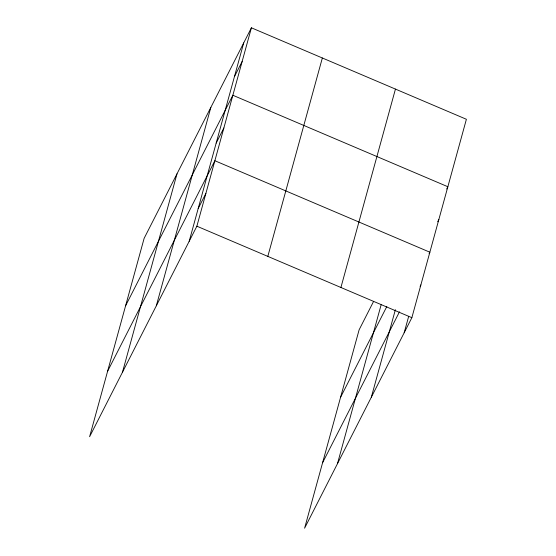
<?xml version="1.0" encoding="UTF-8"?>
<svg xmlns="http://www.w3.org/2000/svg" width="556" height="556" viewBox="0 0 556 556"><rect width="100%" height="100%" fill="white"/><g stroke="black" fill="none" stroke-linecap="round" stroke-linejoin="round"><path stroke-width="0.83" d="M122.466 372.235L176.996 173.84M156.319 305.793L210.849 107.398M189.179 241.304L243.709 42.909M251.402 27.8L144.136 238.329L89.606 436.724L196.873 226.202L251.402 27.8L466.394 119.276L411.864 317.671L304.598 528.2L359.127 329.798L373.597 301.394M267.818 256.385L322.348 57.984M340.918 287.487L395.448 89.085M337.457 463.711L381.131 304.799M371.311 397.269L395.379 309.699M404.17 332.78L408.667 316.413M234.437 76.631L242.131 61.528M125.593 305.786L232.86 95.257L447.858 186.733L446.704 188.998M216.166 143.1L223.866 127.991M107.6 371.255L214.866 160.726L429.857 252.202L429.093 253.71M198.172 208.57L205.873 193.46M340.585 397.255L386.83 306.502M437.704 221.733L438.858 219.467M322.591 462.731L399.472 311.833M420.093 286.444L420.864 284.936M196.873 226.202L411.864 317.671"/></g></svg>
